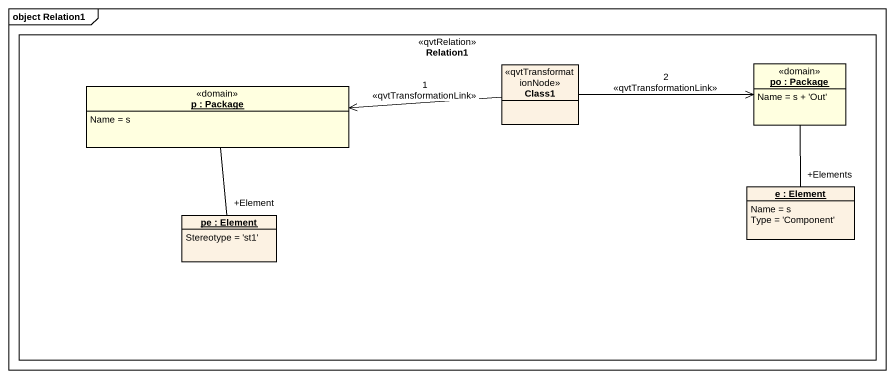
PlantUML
@startuml
mainframe object Relation1
hide circle
hide empty members
rectangle Relation1 <<qvtRelation>> {
  class Class1 <<qvtTransformationNode>>
  object "po : Package" as po <<domain>> #FFFFE0 {
    Name = s + 'Out'
  }
  object "p : Package" as p <<domain>> #FFFFE0 {
    Name = s
  }
  object "e : Element" as e {
    Name = s
    Type = 'Component'
  }
  object "pe : Element" as pe {
    Stereotype = 'st1'
  }
}
Class1 -right-> po : 2\n<<qvtTransformationLink>>
Class1 -left-> p : 1\n<<qvtTransformationLink>>
po -- "+Elements" e
p -- "+Element" pe
@enduml
